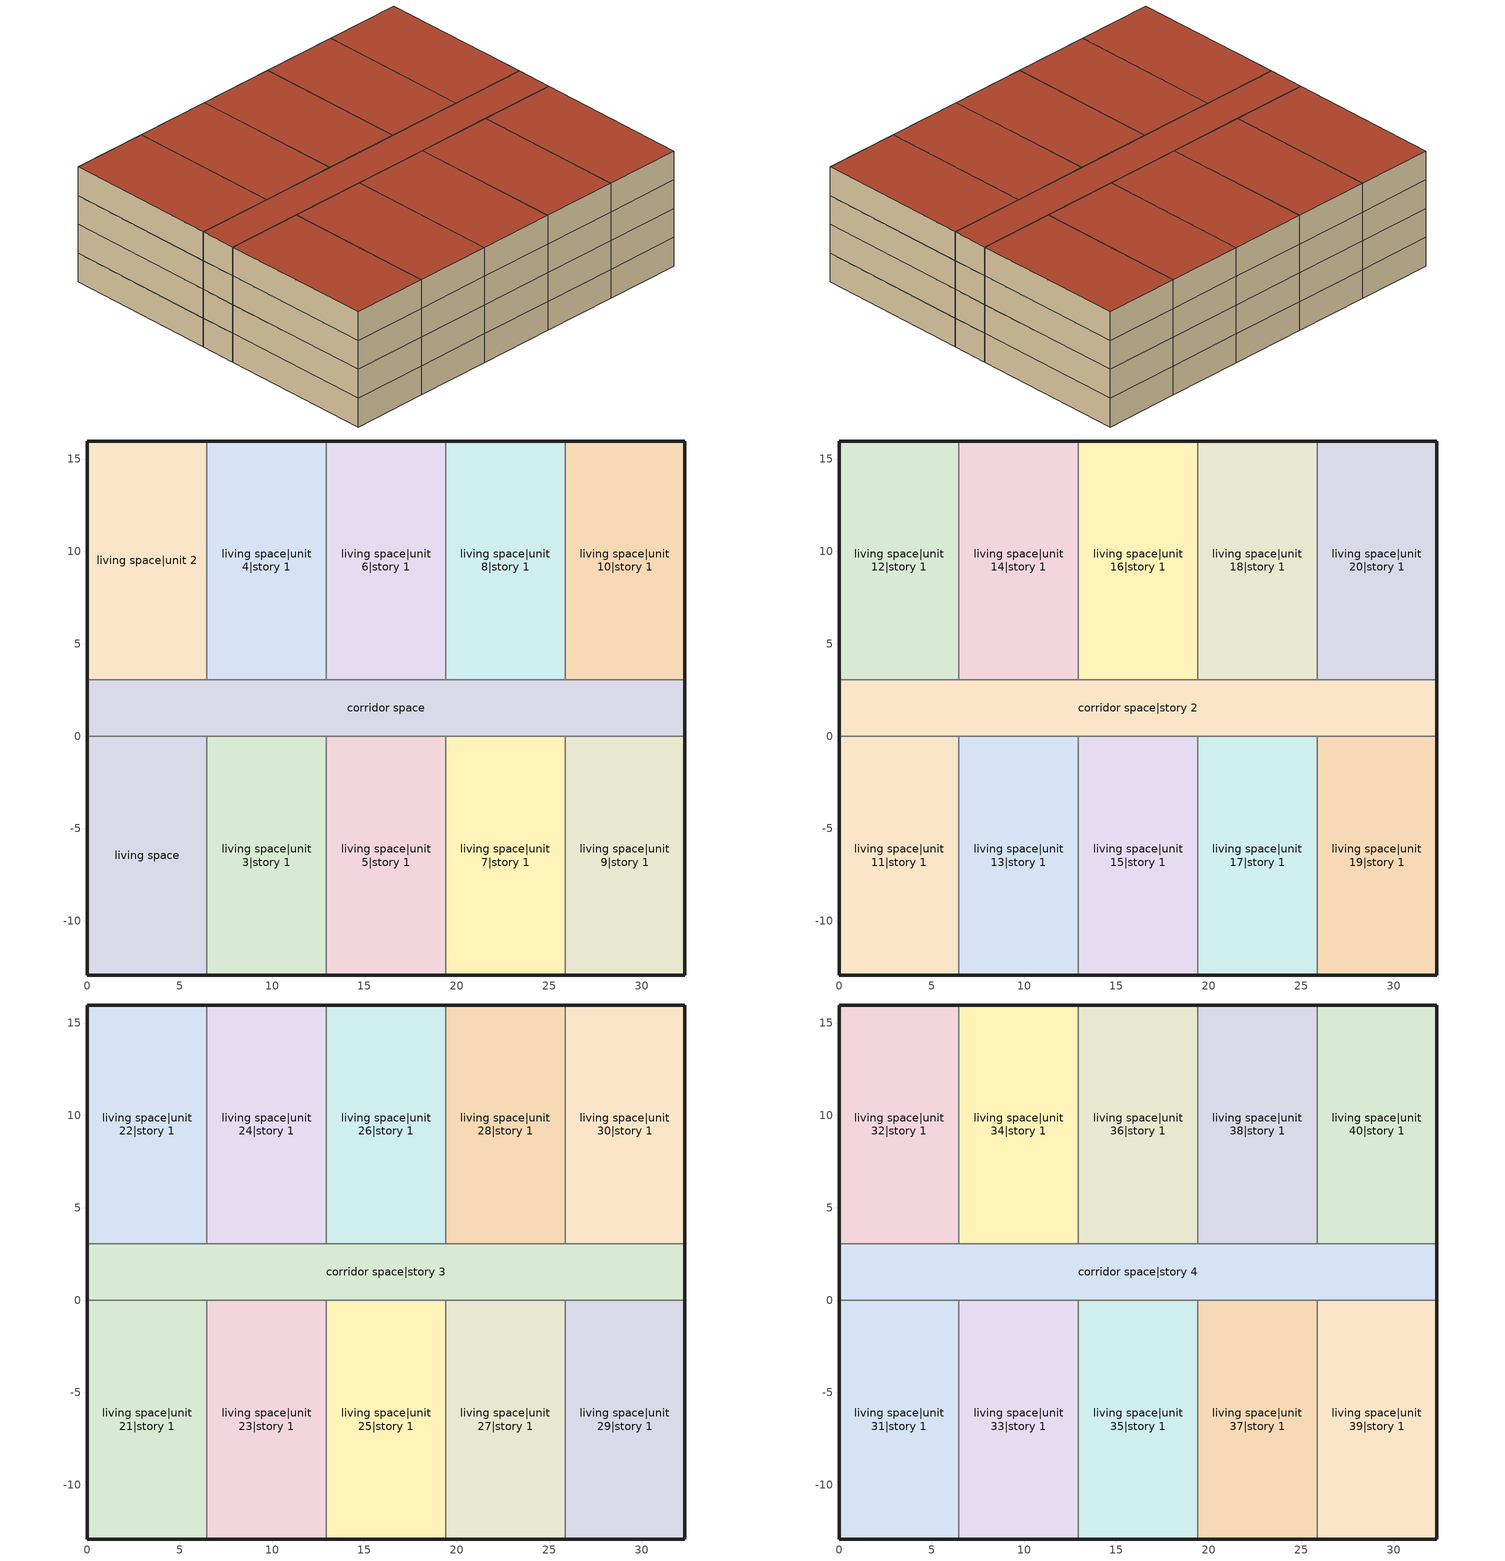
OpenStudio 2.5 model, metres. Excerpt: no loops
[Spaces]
living space
 floor foundation: 0,-12.93 0,0 6.47,0 6.47,-12.93 z0
 wall outside: 0,0 0,-12.93 6.47,-12.93 z0:2.44
 wall adiabatic: 6.47,0 0,0 z0:2.44
 wall to living space|unit 3|story 1: 6.47,-12.93 6.47,0 z0:2.44
living space|unit 2
 floor foundation: 0,3.05 0,15.98 6.47,15.98 6.47,3.05 z0
 wall outside: 6.47,15.98 0,15.98 0,3.05 z0:2.44
 wall to living space|unit 4|story 1: 6.47,3.05 6.47,15.98 z0:2.44
 wall adiabatic: 0,3.05 6.47,3.05 z0:2.44
living space|unit 3|story 1
 floor foundation: 6.47,-12.93 6.47,0 12.93,0 12.93,-12.93 z0
 wall outside: 6.47,-12.93 12.93,-12.93 z0:2.44
 wall adiabatic: 12.93,0 6.47,0 z0:2.44
 wall to living space|unit 5|story 1: 12.93,-12.93 12.93,0 z0:2.44
living space|unit 4|story 1
 floor foundation: 6.47,3.05 6.47,15.98 12.93,15.98 12.93,3.05 z0
 wall outside: 12.93,15.98 6.47,15.98 z0:2.44
 wall to living space|unit 6|story 1: 12.93,3.05 12.93,15.98 z0:2.44
 wall adiabatic: 6.47,3.05 12.93,3.05 z0:2.44
living space|unit 5|story 1
 floor foundation: 12.93,-12.93 12.93,0 19.4,0 19.4,-12.93 z0
 wall outside: 12.93,-12.93 19.4,-12.93 z0:2.44
 wall adiabatic: 19.4,0 12.93,0 z0:2.44
 wall to living space|unit 7|story 1: 19.4,-12.93 19.4,0 z0:2.44
living space|unit 6|story 1
 floor foundation: 12.93,3.05 12.93,15.98 19.4,15.98 19.4,3.05 z0
 wall outside: 19.4,15.98 12.93,15.98 z0:2.44
 wall to living space|unit 8|story 1: 19.4,3.05 19.4,15.98 z0:2.44
 wall adiabatic: 12.93,3.05 19.4,3.05 z0:2.44
living space|unit 7|story 1
 floor foundation: 19.4,-12.93 19.4,0 25.86,0 25.86,-12.93 z0
 wall outside: 19.4,-12.93 25.86,-12.93 z0:2.44
 wall adiabatic: 25.86,0 19.4,0 z0:2.44
 wall to living space|unit 9|story 1: 25.86,-12.93 25.86,0 z0:2.44
living space|unit 8|story 1
 floor foundation: 19.4,3.05 19.4,15.98 25.86,15.98 25.86,3.05 z0
 wall outside: 25.86,15.98 19.4,15.98 z0:2.44
 wall to living space|unit 10|story 1: 25.86,3.05 25.86,15.98 z0:2.44
 wall adiabatic: 19.4,3.05 25.86,3.05 z0:2.44
living space|unit 9|story 1
 floor foundation: 25.86,-12.93 25.86,0 32.33,0 32.33,-12.93 z0
 wall outside: 25.86,-12.93 32.33,-12.93 32.33,0 z0:2.44
 wall adiabatic: 32.33,0 25.86,0 z0:2.44
living space|unit 10|story 1
 floor foundation: 25.86,3.05 25.86,15.98 32.33,15.98 32.33,3.05 z0
 wall outside: 32.33,3.05 32.33,15.98 25.86,15.98 z0:2.44
 wall adiabatic: 25.86,3.05 32.33,3.05 z0:2.44
corridor space
 floor foundation: 0,0 0,3.05 32.33,3.05 32.33,0 z0
 wall outside: 0,3.05 0,0 / 32.33,0 32.33,3.05 z0:2.44
 wall adiabatic: 0,0 6.47,0 12.93,0 19.4,0 25.86,0 32.33,0 / 32.33,3.05 25.86,3.05 19.4,3.05 12.93,3.05 6.47,3.05 0,3.05 z0:2.44
 ceiling adiabatic: 32.33,0 32.33,3.05 0,3.05 0,0 z2.44
living space|unit 11|story 1
 floor to living space: 0,-12.93 0,0 6.47,0 6.47,-12.93 z2.44
 wall outside: 0,0 0,-12.93 6.47,-12.93 z2.44:4.88
 wall adiabatic: 6.47,0 0,0 z2.44:4.88
 wall to living space|unit 13|story 1: 6.47,-12.93 6.47,0 z2.44:4.88
living space|unit 12|story 1
 floor to living space|unit 2: 0,3.05 0,15.98 6.47,15.98 6.47,3.05 z2.44
 wall outside: 6.47,15.98 0,15.98 0,3.05 z2.44:4.88
 wall to living space|unit 14|story 1: 6.47,3.05 6.47,15.98 z2.44:4.88
 wall adiabatic: 0,3.05 6.47,3.05 z2.44:4.88
living space|unit 13|story 1
 floor to living space|unit 3|story 1: 6.47,-12.93 6.47,0 12.93,0 12.93,-12.93 z2.44
 wall outside: 6.47,-12.93 12.93,-12.93 z2.44:4.88
 wall adiabatic: 12.93,0 6.47,0 z2.44:4.88
 wall to living space|unit 15|story 1: 12.93,-12.93 12.93,0 z2.44:4.88
living space|unit 14|story 1
 floor to living space|unit 4|story 1: 6.47,3.05 6.47,15.98 12.93,15.98 12.93,3.05 z2.44
 wall outside: 12.93,15.98 6.47,15.98 z2.44:4.88
 wall to living space|unit 16|story 1: 12.93,3.05 12.93,15.98 z2.44:4.88
 wall adiabatic: 6.47,3.05 12.93,3.05 z2.44:4.88
living space|unit 15|story 1
 floor to living space|unit 5|story 1: 12.93,-12.93 12.93,0 19.4,0 19.4,-12.93 z2.44
 wall outside: 12.93,-12.93 19.4,-12.93 z2.44:4.88
 wall adiabatic: 19.4,0 12.93,0 z2.44:4.88
 wall to living space|unit 17|story 1: 19.4,-12.93 19.4,0 z2.44:4.88
living space|unit 16|story 1
 floor to living space|unit 6|story 1: 12.93,3.05 12.93,15.98 19.4,15.98 19.4,3.05 z2.44
 wall outside: 19.4,15.98 12.93,15.98 z2.44:4.88
 wall to living space|unit 18|story 1: 19.4,3.05 19.4,15.98 z2.44:4.88
 wall adiabatic: 12.93,3.05 19.4,3.05 z2.44:4.88
living space|unit 17|story 1
 floor to living space|unit 7|story 1: 19.4,-12.93 19.4,0 25.86,0 25.86,-12.93 z2.44
 wall outside: 19.4,-12.93 25.86,-12.93 z2.44:4.88
 wall adiabatic: 25.86,0 19.4,0 z2.44:4.88
 wall to living space|unit 19|story 1: 25.86,-12.93 25.86,0 z2.44:4.88
living space|unit 18|story 1
 floor to living space|unit 8|story 1: 19.4,3.05 19.4,15.98 25.86,15.98 25.86,3.05 z2.44
 wall outside: 25.86,15.98 19.4,15.98 z2.44:4.88
 wall to living space|unit 20|story 1: 25.86,3.05 25.86,15.98 z2.44:4.88
 wall adiabatic: 19.4,3.05 25.86,3.05 z2.44:4.88
living space|unit 19|story 1
 floor to living space|unit 9|story 1: 25.86,-12.93 25.86,0 32.33,0 32.33,-12.93 z2.44
 wall outside: 25.86,-12.93 32.33,-12.93 32.33,0 z2.44:4.88
 wall adiabatic: 32.33,0 25.86,0 z2.44:4.88
living space|unit 20|story 1
 floor to living space|unit 10|story 1: 25.86,3.05 25.86,15.98 32.33,15.98 32.33,3.05 z2.44
 wall outside: 32.33,3.05 32.33,15.98 25.86,15.98 z2.44:4.88
 wall adiabatic: 25.86,3.05 32.33,3.05 z2.44:4.88
corridor space|story 2
 floor adiabatic: 0,0 0,3.05 32.33,3.05 32.33,0 z2.44
 wall outside: 0,3.05 0,0 / 32.33,0 32.33,3.05 z2.44:4.88
 wall adiabatic: 0,0 6.47,0 12.93,0 19.4,0 25.86,0 32.33,0 / 32.33,3.05 25.86,3.05 19.4,3.05 12.93,3.05 6.47,3.05 0,3.05 z2.44:4.88
 ceiling adiabatic: 32.33,0 32.33,3.05 0,3.05 0,0 z4.88
living space|unit 21|story 1
 floor to living space|unit 11|story 1: 0,-12.93 0,0 6.47,0 6.47,-12.93 z4.88
 wall outside: 0,0 0,-12.93 6.47,-12.93 z4.88:7.32
 wall adiabatic: 6.47,0 0,0 z4.88:7.32
 wall to living space|unit 23|story 1: 6.47,-12.93 6.47,0 z4.88:7.32
living space|unit 22|story 1
 floor to living space|unit 12|story 1: 0,3.05 0,15.98 6.47,15.98 6.47,3.05 z4.88
 wall outside: 6.47,15.98 0,15.98 0,3.05 z4.88:7.32
 wall to living space|unit 24|story 1: 6.47,3.05 6.47,15.98 z4.88:7.32
 wall adiabatic: 0,3.05 6.47,3.05 z4.88:7.32
living space|unit 23|story 1
 floor to living space|unit 13|story 1: 6.47,-12.93 6.47,0 12.93,0 12.93,-12.93 z4.88
 wall outside: 6.47,-12.93 12.93,-12.93 z4.88:7.32
 wall adiabatic: 12.93,0 6.47,0 z4.88:7.32
 wall to living space|unit 25|story 1: 12.93,-12.93 12.93,0 z4.88:7.32
living space|unit 24|story 1
 floor to living space|unit 14|story 1: 6.47,3.05 6.47,15.98 12.93,15.98 12.93,3.05 z4.88
 wall outside: 12.93,15.98 6.47,15.98 z4.88:7.32
 wall to living space|unit 26|story 1: 12.93,3.05 12.93,15.98 z4.88:7.32
 wall adiabatic: 6.47,3.05 12.93,3.05 z4.88:7.32
living space|unit 25|story 1
 floor to living space|unit 15|story 1: 12.93,-12.93 12.93,0 19.4,0 19.4,-12.93 z4.88
 wall outside: 12.93,-12.93 19.4,-12.93 z4.88:7.32
 wall adiabatic: 19.4,0 12.93,0 z4.88:7.32
 wall to living space|unit 27|story 1: 19.4,-12.93 19.4,0 z4.88:7.32
living space|unit 26|story 1
 floor to living space|unit 16|story 1: 12.93,3.05 12.93,15.98 19.4,15.98 19.4,3.05 z4.88
 wall outside: 19.4,15.98 12.93,15.98 z4.88:7.32
 wall to living space|unit 28|story 1: 19.4,3.05 19.4,15.98 z4.88:7.32
 wall adiabatic: 12.93,3.05 19.4,3.05 z4.88:7.32
living space|unit 27|story 1
 floor to living space|unit 17|story 1: 19.4,-12.93 19.4,0 25.86,0 25.86,-12.93 z4.88
 wall outside: 19.4,-12.93 25.86,-12.93 z4.88:7.32
 wall adiabatic: 25.86,0 19.4,0 z4.88:7.32
 wall to living space|unit 29|story 1: 25.86,-12.93 25.86,0 z4.88:7.32
living space|unit 28|story 1
 floor to living space|unit 18|story 1: 19.4,3.05 19.4,15.98 25.86,15.98 25.86,3.05 z4.88
 wall outside: 25.86,15.98 19.4,15.98 z4.88:7.32
 wall to living space|unit 30|story 1: 25.86,3.05 25.86,15.98 z4.88:7.32
 wall adiabatic: 19.4,3.05 25.86,3.05 z4.88:7.32
living space|unit 29|story 1
 floor to living space|unit 19|story 1: 25.86,-12.93 25.86,0 32.33,0 32.33,-12.93 z4.88
 wall outside: 25.86,-12.93 32.33,-12.93 32.33,0 z4.88:7.32
 wall adiabatic: 32.33,0 25.86,0 z4.88:7.32
living space|unit 30|story 1
 floor to living space|unit 20|story 1: 25.86,3.05 25.86,15.98 32.33,15.98 32.33,3.05 z4.88
 wall outside: 32.33,3.05 32.33,15.98 25.86,15.98 z4.88:7.32
 wall adiabatic: 25.86,3.05 32.33,3.05 z4.88:7.32
corridor space|story 3
 floor adiabatic: 0,0 0,3.05 32.33,3.05 32.33,0 z4.88
 wall outside: 0,3.05 0,0 / 32.33,0 32.33,3.05 z4.88:7.32
 wall adiabatic: 0,0 6.47,0 12.93,0 19.4,0 25.86,0 32.33,0 / 32.33,3.05 25.86,3.05 19.4,3.05 12.93,3.05 6.47,3.05 0,3.05 z4.88:7.32
 ceiling adiabatic: 32.33,0 32.33,3.05 0,3.05 0,0 z7.32
living space|unit 31|story 1
 floor to living space|unit 21|story 1: 0,-12.93 0,0 6.47,0 6.47,-12.93 z7.32
 wall outside: 0,0 0,-12.93 6.47,-12.93 z7.32:9.75
 wall adiabatic: 6.47,0 0,0 z7.32:9.75
 wall to living space|unit 33|story 1: 6.47,-12.93 6.47,0 z7.32:9.75
 roof outside: 6.47,-12.93 6.47,0 0,0 0,-12.93 z9.75
living space|unit 32|story 1
 floor to living space|unit 22|story 1: 0,3.05 0,15.98 6.47,15.98 6.47,3.05 z7.32
 wall outside: 6.47,15.98 0,15.98 0,3.05 z7.32:9.75
 wall to living space|unit 34|story 1: 6.47,3.05 6.47,15.98 z7.32:9.75
 wall adiabatic: 0,3.05 6.47,3.05 z7.32:9.75
 roof outside: 6.47,3.05 6.47,15.98 0,15.98 0,3.05 z9.75
living space|unit 33|story 1
 floor to living space|unit 23|story 1: 6.47,-12.93 6.47,0 12.93,0 12.93,-12.93 z7.32
 wall outside: 6.47,-12.93 12.93,-12.93 z7.32:9.75
 wall adiabatic: 12.93,0 6.47,0 z7.32:9.75
 wall to living space|unit 35|story 1: 12.93,-12.93 12.93,0 z7.32:9.75
 roof outside: 12.93,-12.93 12.93,0 6.47,0 6.47,-12.93 z9.75
living space|unit 34|story 1
 floor to living space|unit 24|story 1: 6.47,3.05 6.47,15.98 12.93,15.98 12.93,3.05 z7.32
 wall outside: 12.93,15.98 6.47,15.98 z7.32:9.75
 wall to living space|unit 36|story 1: 12.93,3.05 12.93,15.98 z7.32:9.75
 wall adiabatic: 6.47,3.05 12.93,3.05 z7.32:9.75
 roof outside: 12.93,3.05 12.93,15.98 6.47,15.98 6.47,3.05 z9.75
living space|unit 35|story 1
 floor to living space|unit 25|story 1: 12.93,-12.93 12.93,0 19.4,0 19.4,-12.93 z7.32
 wall outside: 12.93,-12.93 19.4,-12.93 z7.32:9.75
 wall adiabatic: 19.4,0 12.93,0 z7.32:9.75
 wall to living space|unit 37|story 1: 19.4,-12.93 19.4,0 z7.32:9.75
 roof outside: 19.4,-12.93 19.4,0 12.93,0 12.93,-12.93 z9.75
living space|unit 36|story 1
 floor to living space|unit 26|story 1: 12.93,3.05 12.93,15.98 19.4,15.98 19.4,3.05 z7.32
 wall outside: 19.4,15.98 12.93,15.98 z7.32:9.75
 wall to living space|unit 38|story 1: 19.4,3.05 19.4,15.98 z7.32:9.75
 wall adiabatic: 12.93,3.05 19.4,3.05 z7.32:9.75
 roof outside: 19.4,3.05 19.4,15.98 12.93,15.98 12.93,3.05 z9.75
living space|unit 37|story 1
 floor to living space|unit 27|story 1: 19.4,-12.93 19.4,0 25.86,0 25.86,-12.93 z7.32
 wall outside: 19.4,-12.93 25.86,-12.93 z7.32:9.75
 wall adiabatic: 25.86,0 19.4,0 z7.32:9.75
 wall to living space|unit 39|story 1: 25.86,-12.93 25.86,0 z7.32:9.75
 roof outside: 25.86,-12.93 25.86,0 19.4,0 19.4,-12.93 z9.75
living space|unit 38|story 1
 floor to living space|unit 28|story 1: 19.4,3.05 19.4,15.98 25.86,15.98 25.86,3.05 z7.32
 wall outside: 25.86,15.98 19.4,15.98 z7.32:9.75
 wall to living space|unit 40|story 1: 25.86,3.05 25.86,15.98 z7.32:9.75
 wall adiabatic: 19.4,3.05 25.86,3.05 z7.32:9.75
 roof outside: 25.86,3.05 25.86,15.98 19.4,15.98 19.4,3.05 z9.75
living space|unit 39|story 1
 floor to living space|unit 29|story 1: 25.86,-12.93 25.86,0 32.33,0 32.33,-12.93 z7.32
 wall outside: 25.86,-12.93 32.33,-12.93 32.33,0 z7.32:9.75
 wall adiabatic: 32.33,0 25.86,0 z7.32:9.75
 roof outside: 32.33,-12.93 32.33,0 25.86,0 25.86,-12.93 z9.75
living space|unit 40|story 1
 floor to living space|unit 30|story 1: 25.86,3.05 25.86,15.98 32.33,15.98 32.33,3.05 z7.32
 wall outside: 32.33,3.05 32.33,15.98 25.86,15.98 z7.32:9.75
 wall adiabatic: 25.86,3.05 32.33,3.05 z7.32:9.75
 roof outside: 32.33,3.05 32.33,15.98 25.86,15.98 25.86,3.05 z9.75
corridor space|story 4
 floor adiabatic: 0,0 0,3.05 32.33,3.05 32.33,0 z7.32
 wall outside: 0,3.05 0,0 / 32.33,0 32.33,3.05 z7.32:9.75
 wall adiabatic: 0,0 6.47,0 12.93,0 19.4,0 25.86,0 32.33,0 / 32.33,3.05 25.86,3.05 19.4,3.05 12.93,3.05 6.47,3.05 0,3.05 z7.32:9.75
 roof outside: 32.33,0 32.33,3.05 0,3.05 0,0 z9.75
[Building]
Building 1: North Axis {deg}=0; Standards Number of Stories=4; Standards Number of Above Ground Stories=4; Standards Building Type=multifamily; Standards Number of Living Units=40
[Site]
Denver Intl Ap_CO_USA: Latitude {deg}=39.83; Longitude {deg}=-104.65; Time Zone {hr}=-7; Elevation {m}=1650
[ClimateZones]
Climate Zone Institution Name 2=Building America; Climate Zone Document Year 2=0; Climate Zone Value 2=Cold
[Site:WaterMainsTemperature]
Calculation Method=Correlation; Annual Average Outdoor Air Temperature {C}=10.8753; Maximum Difference In Monthly Average Outdoor Air Temperatures {deltaC}=23.1524
[Site:GroundTemperature:Deep]
10.8753, 10.8753, 10.8753, 10.8753, 10.8753, 10.8753, 10.8753, 10.8753, 10.8753, 10.8753, 10.8753, 10.8753
[ThermalZone] Use Ideal Air Loads=No
Name | Thermostat
living zone | living zone temperature setpoint
living zone|unit 2 | living zone|unit 2 temperature setpoint
living zone|unit 3 | living zone|unit 3 temperature setpoint
living zone|unit 4 | living zone|unit 4 temperature setpoint
living zone|unit 5 | living zone|unit 5 temperature setpoint
living zone|unit 6 | living zone|unit 6 temperature setpoint
living zone|unit 7 | living zone|unit 7 temperature setpoint
living zone|unit 8 | living zone|unit 8 temperature setpoint
living zone|unit 9 | living zone|unit 9 temperature setpoint
living zone|unit 10 | living zone|unit 10 temperature setpoint
living zone|unit 11 | living zone|unit 11 temperature setpoint
living zone|unit 12 | living zone|unit 12 temperature setpoint
living zone|unit 13 | living zone|unit 13 temperature setpoint
living zone|unit 14 | living zone|unit 14 temperature setpoint
living zone|unit 15 | living zone|unit 15 temperature setpoint
living zone|unit 16 | living zone|unit 16 temperature setpoint
living zone|unit 17 | living zone|unit 17 temperature setpoint
living zone|unit 18 | living zone|unit 18 temperature setpoint
living zone|unit 19 | living zone|unit 19 temperature setpoint
living zone|unit 20 | living zone|unit 20 temperature setpoint
living zone|unit 21 | living zone|unit 21 temperature setpoint
living zone|unit 22 | living zone|unit 22 temperature setpoint
living zone|unit 23 | living zone|unit 23 temperature setpoint
living zone|unit 24 | living zone|unit 24 temperature setpoint
living zone|unit 25 | living zone|unit 25 temperature setpoint
living zone|unit 26 | living zone|unit 26 temperature setpoint
living zone|unit 27 | living zone|unit 27 temperature setpoint
living zone|unit 28 | living zone|unit 28 temperature setpoint
living zone|unit 29 | living zone|unit 29 temperature setpoint
living zone|unit 30 | living zone|unit 30 temperature setpoint
living zone|unit 31 | living zone|unit 31 temperature setpoint
living zone|unit 32 | living zone|unit 32 temperature setpoint
living zone|unit 33 | living zone|unit 33 temperature setpoint
living zone|unit 34 | living zone|unit 34 temperature setpoint
living zone|unit 35 | living zone|unit 35 temperature setpoint
living zone|unit 36 | living zone|unit 36 temperature setpoint
living zone|unit 37 | living zone|unit 37 temperature setpoint
living zone|unit 38 | living zone|unit 38 temperature setpoint
living zone|unit 39 | living zone|unit 39 temperature setpoint
living zone|unit 40 | living zone|unit 40 temperature setpoint
corridor zone
[Sizing:Zone]
corridor zone: Zone Cooling Design Supply Air Temperature Input Method=SupplyAirTemperature; Zone Cooling Design Supply Air Temperature {C}=14; Zone Cooling Design Supply Air Temperature Difference {deltaC}=11.11; Zone Heating Design Supply Air Temperature Input Method=SupplyAirTemperature; Zone Heating Design Supply Air Temperature {C}=40; Zone Heating Design Supply Air Temperature Difference {deltaC}=11.11; Zone Cooling Design Supply Air Humidity Ratio {kg-H2O/kg-air}=0.0085; Zone Heating Design Supply Air Humidity Ratio {kg-H2O/kg-air}=0.008; Cooling Design Air Flow Method=DesignDay; Heating Design Air Flow Method=DesignDay; Account for Dedicated Outdoor Air System=No; Dedicated Outdoor Air System Control Strategy=NeutralSupplyAir; Dedicated Outdoor Air Low Setpoint Temperature for Design {C}=autosize; Dedicated Outdoor Air High Setpoint Temperature for Design {C}=autosize
[Space]
Name | Space Type | Thermal Zone | Building Unit
living space | Space Type 1 | living zone | unit 1
living space|unit 2 | Space Type 1 | living zone|unit 2 | unit 2
living space|unit 3|story 1 | Space Type 1 | living zone|unit 3 | unit 3
living space|unit 4|story 1 | Space Type 1 | living zone|unit 4 | unit 4
living space|unit 5|story 1 | Space Type 1 | living zone|unit 5 | unit 5
living space|unit 6|story 1 | Space Type 1 | living zone|unit 6 | unit 6
living space|unit 7|story 1 | Space Type 1 | living zone|unit 7 | unit 7
living space|unit 8|story 1 | Space Type 1 | living zone|unit 8 | unit 8
living space|unit 9|story 1 | Space Type 1 | living zone|unit 9 | unit 9
living space|unit 10|story 1 | Space Type 1 | living zone|unit 10 | unit 10
living space|unit 11|story 1 | Space Type 1 | living zone|unit 11 | unit 11
living space|unit 12|story 1 | Space Type 1 | living zone|unit 12 | unit 12
living space|unit 13|story 1 | Space Type 1 | living zone|unit 13 | unit 13
living space|unit 14|story 1 | Space Type 1 | living zone|unit 14 | unit 14
living space|unit 15|story 1 | Space Type 1 | living zone|unit 15 | unit 15
living space|unit 16|story 1 | Space Type 1 | living zone|unit 16 | unit 16
living space|unit 17|story 1 | Space Type 1 | living zone|unit 17 | unit 17
living space|unit 18|story 1 | Space Type 1 | living zone|unit 18 | unit 18
living space|unit 19|story 1 | Space Type 1 | living zone|unit 19 | unit 19
living space|unit 20|story 1 | Space Type 1 | living zone|unit 20 | unit 20
living space|unit 21|story 1 | Space Type 1 | living zone|unit 21 | unit 21
living space|unit 22|story 1 | Space Type 1 | living zone|unit 22 | unit 22
living space|unit 23|story 1 | Space Type 1 | living zone|unit 23 | unit 23
living space|unit 24|story 1 | Space Type 1 | living zone|unit 24 | unit 24
living space|unit 25|story 1 | Space Type 1 | living zone|unit 25 | unit 25
living space|unit 26|story 1 | Space Type 1 | living zone|unit 26 | unit 26
living space|unit 27|story 1 | Space Type 1 | living zone|unit 27 | unit 27
living space|unit 28|story 1 | Space Type 1 | living zone|unit 28 | unit 28
living space|unit 29|story 1 | Space Type 1 | living zone|unit 29 | unit 29
living space|unit 30|story 1 | Space Type 1 | living zone|unit 30 | unit 30
living space|unit 31|story 1 | Space Type 1 | living zone|unit 31 | unit 31
living space|unit 32|story 1 | Space Type 1 | living zone|unit 32 | unit 32
living space|unit 33|story 1 | Space Type 1 | living zone|unit 33 | unit 33
living space|unit 34|story 1 | Space Type 1 | living zone|unit 34 | unit 34
living space|unit 35|story 1 | Space Type 1 | living zone|unit 35 | unit 35
living space|unit 36|story 1 | Space Type 1 | living zone|unit 36 | unit 36
living space|unit 37|story 1 | Space Type 1 | living zone|unit 37 | unit 37
living space|unit 38|story 1 | Space Type 1 | living zone|unit 38 | unit 38
living space|unit 39|story 1 | Space Type 1 | living zone|unit 39 | unit 39
living space|unit 40|story 1 | Space Type 1 | living zone|unit 40 | unit 40
corridor space; corridor space|story 2; corridor space|story 3; corridor space|story 4 | Space Type 2 | corridor zone
[SpaceType]
Name | Standards Space Type
Space Type 1 | living
Space Type 2 | corridor
[BuildingUnit] Building Unit Type=Residential
unit 1; unit 2; unit 3; unit 4; unit 5; unit 6; unit 7; unit 8; unit 9; unit 10; unit 11; unit 12; unit 13; unit 14; unit 15; unit 16; unit 17; unit 18; unit 19; unit 20; unit 21; unit 22; unit 23; unit 24; unit 25; unit 26; unit 27; unit 28; unit 29; unit 30; unit 31; unit 32; unit 33; unit 34; unit 35; unit 36; unit 37; unit 38; unit 39; unit 40; EPWWeatherInfo
[ThermostatSetpoint:DualSetpoint] Heating Setpoint Temperature Schedule=residential heating setpoint; Cooling Setpoint Temperature Schedule=residential cooling setpoint
living zone|unit 19 temperature setpoint; living zone temperature setpoint; living zone|unit 7 temperature setpoint; living zone|unit 2 temperature setpoint; living zone|unit 3 temperature setpoint; living zone|unit 9 temperature setpoint; living zone|unit 4 temperature setpoint; living zone|unit 5 temperature setpoint; living zone|unit 6 temperature setpoint; living zone|unit 33 temperature setpoint; living zone|unit 13 temperature setpoint; living zone|unit 8 temperature setpoint; living zone|unit 10 temperature setpoint; living zone|unit 11 temperature setpoint; living zone|unit 12 temperature setpoint; living zone|unit 14 temperature setpoint; living zone|unit 21 temperature setpoint; living zone|unit 15 temperature setpoint; living zone|unit 16 temperature setpoint; living zone|unit 17 temperature setpoint; living zone|unit 24 temperature setpoint; living zone|unit 18 temperature setpoint; living zone|unit 20 temperature setpoint; living zone|unit 22 temperature setpoint; living zone|unit 34 temperature setpoint; living zone|unit 23 temperature setpoint; living zone|unit 25 temperature setpoint; living zone|unit 26 temperature setpoint; living zone|unit 27 temperature setpoint; living zone|unit 28 temperature setpoint; living zone|unit 29 temperature setpoint; living zone|unit 30 temperature setpoint; living zone|unit 32 temperature setpoint; living zone|unit 31 temperature setpoint; living zone|unit 35 temperature setpoint; living zone|unit 36 temperature setpoint; living zone|unit 37 temperature setpoint; living zone|unit 38 temperature setpoint; living zone|unit 39 temperature setpoint; living zone|unit 40 temperature setpoint
[Schedule:Ruleset]
Name | Default Day Schedule
residential heating setpoint | Schedule Day 2
residential cooling setpoint | Schedule Day 3
[Schedule:Day]
Schedule Day 2; Schedule Day 3: 24, 0, 0
residential heating setpoint allday1; residential heating setpoint allday2; residential heating setpoint allday3; residential heating setpoint allday4; residential heating setpoint allday5; residential heating setpoint allday6; residential heating setpoint allday7; residential heating setpoint allday8; residential heating setpoint allday9; residential heating setpoint allday10; residential heating setpoint allday11; residential heating setpoint allday12: 1, 0, 21.6667, 2, 0, 21.6667, 3, 0, 21.6667, 4, 0, 21.6667, 5, 0, 21.6667, 6, 0, 21.6667, 7, 0, 21.6667, 8, 0, 21.6667, 9, 0, 21.6667, 10, 0, 21.6667, 11, 0, 21.6667, 12, 0, 21.6667, 13, 0, 21.6667, 14, 0, 21.6667, 15, 0, 21.6667, 16, 0, 21.6667, 17, 0, 21.6667, 18, 0, 21.6667, 19, 0, 21.6667, 20, 0, 21.6667, 21, 0, 21.6667, 22, 0, 21.6667, 23, 0, 21.6667, 24, 0, 21.6667
residential cooling setpoint allday1; residential cooling setpoint allday2; residential cooling setpoint allday3; residential cooling setpoint allday4; residential cooling setpoint allday5; residential cooling setpoint allday6; residential cooling setpoint allday7; residential cooling setpoint allday8; residential cooling setpoint allday9; residential cooling setpoint allday10; residential cooling setpoint allday11; residential cooling setpoint allday12: 1, 0, 24.4444, 2, 0, 24.4444, 3, 0, 24.4444, 4, 0, 24.4444, 5, 0, 24.4444, 6, 0, 24.4444, 7, 0, 24.4444, 8, 0, 24.4444, 9, 0, 24.4444, 10, 0, 24.4444, 11, 0, 24.4444, 12, 0, 24.4444, 13, 0, 24.4444, 14, 0, 24.4444, 15, 0, 24.4444, 16, 0, 24.4444, 17, 0, 24.4444, 18, 0, 24.4444, 19, 0, 24.4444, 20, 0, 24.4444, 21, 0, 24.4444, 22, 0, 24.4444, 23, 0, 24.4444, 24, 0, 24.4444
[Schedule:Rule] Apply Sunday=Yes; Apply Monday=Yes; Apply Tuesday=Yes; Apply Wednesday=Yes; Apply Thursday=Yes; Apply Friday=Yes; Apply Saturday=Yes; Date Specification Type=DateRange; Start Day=1
Name | Schedule Ruleset | Rule Order | Day Schedule | Start Month | End Month | End Day
residential heating setpoint allday ruleset1 | residential heating setpoint | 11 | residential heating setpoint allday1 | 1 | 1 | 31
residential heating setpoint allday ruleset2 | residential heating setpoint | 10 | residential heating setpoint allday2 | 2 | 2 | 28
residential heating setpoint allday ruleset3 | residential heating setpoint | 9 | residential heating setpoint allday3 | 3 | 3 | 31
residential heating setpoint allday ruleset4 | residential heating setpoint | 8 | residential heating setpoint allday4 | 4 | 4 | 30
residential heating setpoint allday ruleset5 | residential heating setpoint | 7 | residential heating setpoint allday5 | 5 | 5 | 31
residential heating setpoint allday ruleset6 | residential heating setpoint | 6 | residential heating setpoint allday6 | 6 | 6 | 30
residential heating setpoint allday ruleset7 | residential heating setpoint | 5 | residential heating setpoint allday7 | 7 | 7 | 31
residential heating setpoint allday ruleset8 | residential heating setpoint | 4 | residential heating setpoint allday8 | 8 | 8 | 31
residential heating setpoint allday ruleset9 | residential heating setpoint | 3 | residential heating setpoint allday9 | 9 | 9 | 30
residential heating setpoint allday ruleset10 | residential heating setpoint | 2 | residential heating setpoint allday10 | 10 | 10 | 31
residential heating setpoint allday ruleset11 | residential heating setpoint | 1 | residential heating setpoint allday11 | 11 | 11 | 30
residential heating setpoint allday ruleset12 | residential heating setpoint | 0 | residential heating setpoint allday12 | 12 | 12 | 31
residential cooling setpoint allday ruleset1 | residential cooling setpoint | 11 | residential cooling setpoint allday1 | 1 | 1 | 31
residential cooling setpoint allday ruleset2 | residential cooling setpoint | 10 | residential cooling setpoint allday2 | 2 | 2 | 28
residential cooling setpoint allday ruleset3 | residential cooling setpoint | 9 | residential cooling setpoint allday3 | 3 | 3 | 31
residential cooling setpoint allday ruleset4 | residential cooling setpoint | 8 | residential cooling setpoint allday4 | 4 | 4 | 30
residential cooling setpoint allday ruleset5 | residential cooling setpoint | 7 | residential cooling setpoint allday5 | 5 | 5 | 31
residential cooling setpoint allday ruleset6 | residential cooling setpoint | 6 | residential cooling setpoint allday6 | 6 | 6 | 30
residential cooling setpoint allday ruleset7 | residential cooling setpoint | 5 | residential cooling setpoint allday7 | 7 | 7 | 31
residential cooling setpoint allday ruleset8 | residential cooling setpoint | 4 | residential cooling setpoint allday8 | 8 | 8 | 31
residential cooling setpoint allday ruleset9 | residential cooling setpoint | 3 | residential cooling setpoint allday9 | 9 | 9 | 30
residential cooling setpoint allday ruleset10 | residential cooling setpoint | 2 | residential cooling setpoint allday10 | 10 | 10 | 31
residential cooling setpoint allday ruleset11 | residential cooling setpoint | 1 | residential cooling setpoint allday11 | 11 | 11 | 30
residential cooling setpoint allday ruleset12 | residential cooling setpoint | 0 | residential cooling setpoint allday12 | 12 | 12 | 31
